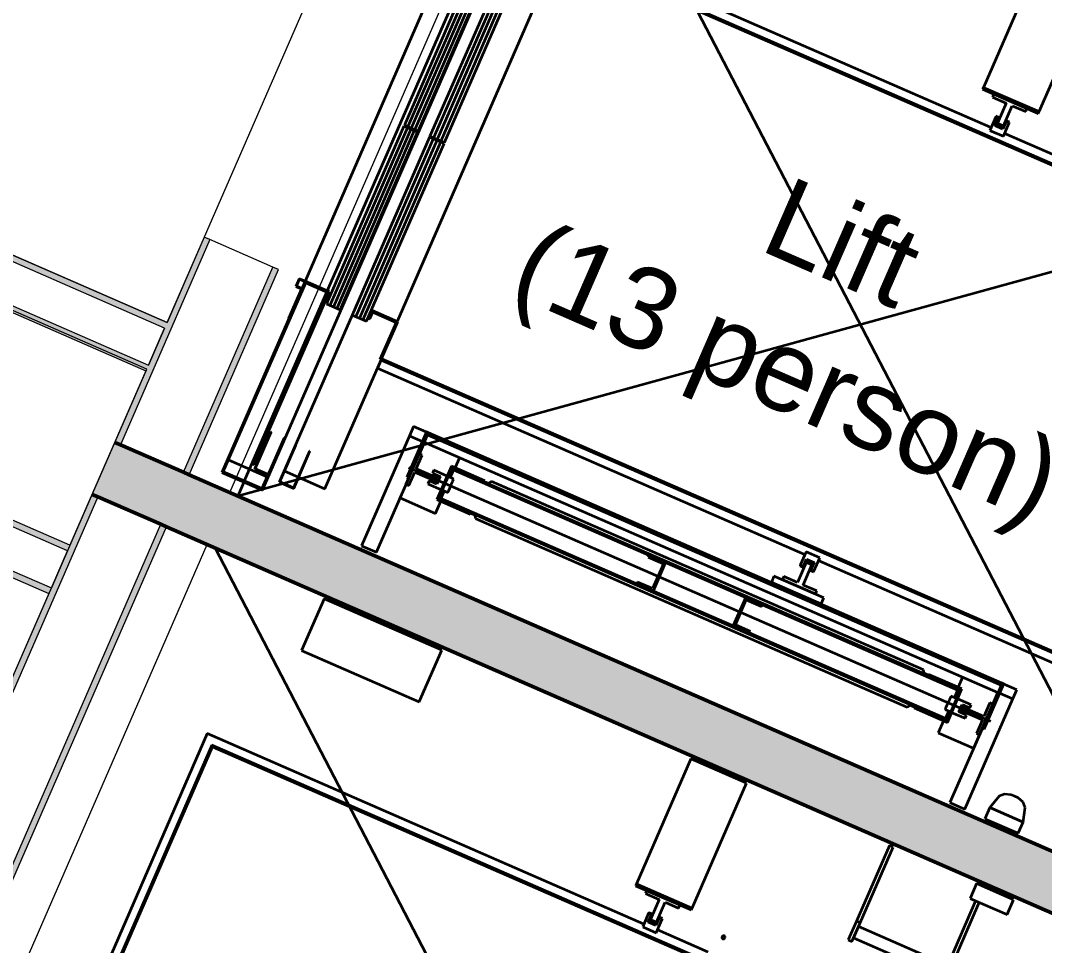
# Model space of a CAD drawing. Header units: millimetres. Extents: x -99530 to 1067232, y -97212 to 137997.
# Drawn here: x 15010 to 17540, y -393 to 1890 of the extents above; entities that cross this region are included whole.
import ezdxf
from ezdxf.enums import TextEntityAlignment as Align

# ---------------------------------------------------------------- set-up
doc = ezdxf.new("R2010")
doc.units = ezdxf.units.MM
doc.header["$MEASUREMENT"] = 0
for name, color, linetype in [('A-05-M_Gross_Int_Circulation', 7, 'Continuous'), ('A-20-M_Floor_Slab', 7, 'Continuous'), ('A-25-M_Wall_Int', 7, 'Continuous'), ('A-35-M_FFE-Zone', 7, 'Continuous'), ('ArchiCAD Door Markers', 7, 'Continuous'), ('ArchiCAD Doors', 7, 'Continuous')]:
    doc.layers.add(name, color=color, linetype=linetype)
for name, color, linetype, lineweight, true_color in [('A-05-M_Gross_Int_Circulation_Pen_No__74', 7, 'Continuous', 20, 0x606060), ('A-25-M_Wall_Int_Pen_No__107', 7, 'Continuous', 15, 0xa6a6a6), ('A-25-M_Wall_Int_Pen_No__27', 7, 'Continuous', 50, 0x2a2a2a), ('A-35-M_FFE-Zone_Pen_No__74', 7, 'Continuous', 20, 0x606060), ('ArchiCAD Doors_Pen_No__43', 7, 'Continuous', 30, 0x444444), ('ArchiCAD Doors_Pen_No__63', 7, 'Continuous', 20, 0x606060)]:
    doc.layers.add(name, color=color, linetype=linetype, lineweight=lineweight, true_color=true_color)
for name, color, linetype, lineweight in [('A-20-M_Floor_Slab_Pen_No__89', 8, 'Continuous', 20), ('A-25-M_Wall_Int_Pen_No__1', 7, 'Continuous', 13), ('A-80-M_Lift_Pen_No__8', 7, 'Continuous', 35), ('ArchiCAD Door Markers_Pen_No__1', 7, 'Continuous', 13), ('ArchiCAD Door Markers_Pen_No__5', 7, 'Continuous', 25), ('ArchiCAD Doors_Pen_No__1', 7, 'Continuous', 13), ('ArchiCAD Zone Stamps_Pen_No__9', 7, 'Continuous', 13)]:
    doc.layers.add(name, color=color, linetype=linetype, lineweight=lineweight)
doc.styles.add('GENERATED_STYLE_1', font='')
doc.styles.add('GENERATED_STYLE_2', font='')
doc.styles.add('GENERATED_STYLE_3', font='')
doc.styles.add('GENERATED_STYLE_4', font='')
doc.styles.get('GENERATED_STYLE_1').set_extended_font_data('Arial', bold=True)
doc.styles.get('GENERATED_STYLE_2').set_extended_font_data('Swis721 BT', bold=True)
doc.styles.get('GENERATED_STYLE_3').set_extended_font_data('Arial')
doc.styles.get('GENERATED_STYLE_4').set_extended_font_data('Swis721 BT')

# ---------------------------------------------------------------- blocks, each defined once
blk = doc.blocks.new('Slab_1_1', base_point=(376.7, -362.2))
at = {"layer": 'A-20-M_Floor_Slab_Pen_No__89', "linetype": 'Continuous', "flags": 128}
for points in [[(15527.5, 724.8), (16328.9, 2562.7), (18602.2, 1571.5), (17800.8, -266.4)], [(14670.1, -1241.4), (15471.5, 596.5), (17744.8, -394.7), (16943.4, -2232.6)]]:
    blk.add_lwpolyline(points, close=True, dxfattribs=at)
blk = doc.blocks.new('Lobby_INB 0252_105_2', base_point=(14784.7, 2078.7))
at = {"layer": 'A-35-M_FFE-Zone_Pen_No__74', "linetype": 'Continuous'}
for p, q in [((15372.4, 1144.7), (16128.7, 2879.1)), ((12737, 2293.8), (15372.4, 1144.7))]:
    blk.add_line(p, q, dxfattribs=at)
at = {"layer": 'ArchiCAD Zone Stamps_Pen_No__9'}
for tag, height, style, p in [('ROOM_NAME', 250, 'GENERATED_STYLE_1', (14519.1, 3390.9)), ('zoneNameLine2', 250, 'GENERATED_STYLE_1', (14330.7, 2958.8)), ('ROOM_NUMBER', 200, 'GENERATED_STYLE_3', (14142.3, 2538.1)), ('measuredAreaCode', 200, 'GENERATED_STYLE_3', (13985.2, 2178)), ('DUMMY_649', 200, 'GENERATED_STYLE_3', (14292.6, 2043.9)), ('DUMMY_650', 200, 'GENERATED_STYLE_3', (14642.2, 1891.5)), ('DUMMY_651', 133.3, 'GENERATED_STYLE_3', (14921.4, 1785))]:
    blk.add_attdef(tag, text='', height=height, rotation=336.4404, dxfattribs=dict(at, style=style)).set_placement(p, align=Align.TOP_LEFT)
blk = doc.blocks.new('Stair 03_INB 0253_106_2', base_point=(12032.2, -3307.6))
at = {"layer": 'A-05-M_Gross_Int_Circulation_Pen_No__74', "linetype": 'Continuous'}
for p, q in [((15322.2, 1029.5), (12893, 2088.7)), ((12614.2, -5180.7), (15322.2, 1029.5))]:
    blk.add_line(p, q, dxfattribs=at)
at = {"layer": 'ArchiCAD Zone Stamps_Pen_No__9'}
for tag, height, style, p in [('ROOM_NAME', 250, 'GENERATED_STYLE_1', (11766.6, -1995.3)), ('zoneNameLine2', 250, 'GENERATED_STYLE_1', (11578.2, -2427.5)), ('ROOM_NUMBER', 200, 'GENERATED_STYLE_3', (11389.7, -2848.2)), ('measuredAreaCode', 200, 'GENERATED_STYLE_3', (11232.7, -3208.3)), ('ROOM_HOLES_PRM', 200, 'GENERATED_STYLE_3', (11540.1, -3342.3)), ('DUMMY_649', 200, 'GENERATED_STYLE_3', (12029.5, -3555.7)), ('DUMMY_650', 133.3, 'GENERATED_STYLE_3', (12308.7, -3662.2))]:
    blk.add_attdef(tag, text='', height=height, rotation=336.4404, dxfattribs=dict(at, style=style)).set_placement(p, align=Align.TOP_LEFT)
blk = doc.blocks.new('Double Door Asymmetric 19_10')
at = {"layer": 'ArchiCAD Doors_Pen_No__1', "linetype": 'Continuous'}
for p, q in [((-623.4, 0), (-635.4, 0)), ((-623.4, -15), (-623.4, 0)), ((623.4, -15), (623.4, 0)), ((623.4, 0), (635.4, 0)), ((-623.4, -115), (-623.4, -15)), ((623.4, -115), (623.4, -15)), ((-623.4, -130), (-623.4, -115)), ((623.4, -130), (623.4, -115)), ((-623.4, -130), (-635.4, -130)), ((623.4, -130), (635.4, -130))]:
    blk.add_line(p, q, dxfattribs=at)
at = {"layer": 'ArchiCAD Doors_Pen_No__43', "linetype": 'Continuous'}
for p, q in [((-557.4, 0), (-623.4, 0)), ((-623.4, 0), (-623.4, -130)), ((-557.4, -130), (-557.4, 0)), ((623.4, 0), (557.4, 0)), ((557.4, 0), (557.4, -130)), ((623.4, -130), (623.4, 0)), ((-623.4, -130), (-557.4, -130)), ((557.4, -130), (623.4, -130))]:
    blk.add_line(p, q, dxfattribs=at)
at = {"layer": 'ArchiCAD Doors_Pen_No__63', "linetype": 'Continuous'}
for p, q in [((557.4, 0), (557.4, 846)), ((-557.4, 0), (-557.4, 268.9))]:
    blk.add_line(p, q, dxfattribs=at)
for centre, radius, start, end in [((557.4, 0), 846, 90, 180), ((-557.4, 0), 268.9, 0, 90)]:
    blk.add_arc(centre, radius, start, end, dxfattribs=at)
blk = doc.blocks.new('Door Stamp 17_5')
at = {"layer": 'ArchiCAD Door Markers_Pen_No__5', "linetype": 'Continuous'}
for p, q in [((529.8, -190), (-529.8, -190)), ((-529.8, -190), (-529.8, -401.8)), ((529.8, -401.8), (529.8, -190)), ((-529.8, -401.8), (529.8, -401.8)), ((-529.8, -401.8), (529.8, -401.8))]:
    blk.add_line(p, q, dxfattribs=at)
at = {"layer": 'ArchiCAD Door Markers_Pen_No__1', "style": 'GENERATED_STYLE_2'}
blk.add_attdef('AC_WIDO_ID', text='', height=150, dxfattribs=at).set_placement((-470.9, -357.2), align=Align.BOTTOM_LEFT)
blk = doc.blocks.new('Wall_317_2', base_point=(12617.7, 2345.8))
at = {"layer": 'A-25-M_Wall_Int_Pen_No__107', "linetype": 'Continuous'}
for points in [[(12736.9, 2293.9), (12730.9, 2280.1), (12983.1, 2170.1), (12989.1, 2183.9)], [(12690.9, 2188.4), (12684.9, 2174.7), (12937.1, 2064.7), (12943.1, 2078.5)], [(14132, 1685.5), (14126, 1671.8), (15366.4, 1130.9), (15372.4, 1144.7)], [(14086.1, 1580.1), (14080.1, 1566.3), (15320.4, 1025.5), (15326.4, 1039.2)]]:
    blk.add_hatch(color=256, dxfattribs=at).paths.add_polyline_path(points)
at = {"layer": 'A-25-M_Wall_Int_Pen_No__1', "linetype": 'Continuous'}
for p, q in [((12983.1, 2170.1), (12730.9, 2280.1)), ((12690.9, 2188.4), (12943.1, 2078.5)), ((12989.1, 2183.9), (12978.1, 2188.7)), ((12989.1, 2183.9), (12983.1, 2170.1)), ((12983.1, 2170.1), (12943.1, 2078.5)), ((12943.1, 2078.5), (12937.1, 2064.7)), ((12937.1, 2064.7), (12926.1, 2069.5)), ((14126, 1671.8), (14086.1, 1580.1)), ((14132, 1685.5), (14126, 1671.8)), ((15366.4, 1130.9), (14126, 1671.8)), ((14132, 1685.5), (14143, 1680.7)), ((14086.1, 1580.1), (14080.1, 1566.3)), ((14086.1, 1580.1), (15326.4, 1039.2)), ((14080.1, 1566.3), (14091.1, 1561.5))]:
    blk.add_line(p, q, dxfattribs=at)
at = {"layer": 'A-25-M_Wall_Int_Pen_No__1', "linetype": 'Continuous', "flags": 128}
for points in [[(12730.9, 2280.1), (12690.9, 2188.4)], [(12989.1, 2183.9), (12736.9, 2293.9)], [(12684.9, 2174.7), (12937.1, 2064.7)], [(15372.4, 1144.7), (14132, 1685.5)], [(14080.1, 1566.3), (14130.5, 1544.4)], [(14144.2, 1538.4), (14235.9, 1498.4)], [(14249.6, 1492.4), (15320.4, 1025.5)], [(15326.4, 1039.2), (15366.4, 1130.9)]]:
    blk.add_lwpolyline(points, dxfattribs=at)
at = {"layer": 'ArchiCAD Door Markers'}
ref = blk.add_blockref('Door Stamp 17_5', (13560.6, 1934.7), dxfattribs=dict(at, rotation=336.440386522318))
ref.add_attrib('AC_WIDO_ID', 'XD00.019', dxfattribs={"layer": 'ArchiCAD Door Markers_Pen_No__1', "color": 7, "height": 150, "rotation": 336.4404, "style": 'GENERATED_STYLE_2'}).set_placement((12968.3, 1798.8), align=Align.BOTTOM_LEFT)
at = {"layer": 'ArchiCAD Doors', "color": 251, "linetype": 'Continuous', "lineweight": 20, "true_color": 0x606060, "xscale": -0.9999999999999999, "zscale": 1000, "rotation": 156.4403865223181}
blk.add_blockref('Double Door Asymmetric 19_10', (13508.6, 1815.5), dxfattribs=at)
blk = doc.blocks.new('Wall_319_2', base_point=(14061.8, 1061.6))
at = {"layer": 'A-25-M_Wall_Int_Pen_No__107', "linetype": 'Continuous'}
for points in [[(15132.5, 594.7), (14061.8, 1061.6), (14042, 1053.8), (15126.5, 580.9)], [(13890.7, 994.4), (15080.6, 475.5), (15086.6, 489.3), (13910.4, 1002.1)]]:
    blk.add_hatch(color=256, dxfattribs=at).paths.add_polyline_path(points)
at = {"layer": 'A-25-M_Wall_Int_Pen_No__1', "linetype": 'Continuous'}
for p, q in [((15126.5, 580.9), (14042, 1053.8)), ((13910.4, 1002.1), (15086.6, 489.3))]:
    blk.add_line(p, q, dxfattribs=at)
at = {"layer": 'A-25-M_Wall_Int_Pen_No__1', "linetype": 'Continuous', "flags": 128}
for points in [[(15132.5, 594.7), (14061.8, 1061.6)], [(13890.7, 994.4), (15080.6, 475.5)], [(15086.6, 489.3), (15126.5, 580.9)]]:
    blk.add_lwpolyline(points, dxfattribs=at)
blk = doc.blocks.new('Simple Door Opening_9')
at = {"layer": 'ArchiCAD Doors_Pen_No__1', "linetype": 'Continuous'}
for p, q in [((-450, 200), (-450, 185)), ((-450, 185), (-450, 15)), ((450, 200), (450, 185)), ((450, 185), (450, 15)), ((-450, 15), (-450, 0)), ((450, 15), (450, 0))]:
    blk.add_line(p, q, dxfattribs=at)
blk = doc.blocks.new('Wall_320_2', base_point=(12614.2, -5180.7))
at = {"layer": 'A-25-M_Wall_Int_Pen_No__107', "linetype": 'Continuous'}
for points in [[(15257.1, 842.8), (15477.9, 1349.2), (15464.2, 1355.2), (15243.3, 848.8)], [(15426.7, 768.8), (15647.5, 1275.3), (15633.7, 1281.3), (15412.9, 774.8)], [(15187.4, 720.4), (14386, -1117.5), (14399.7, -1123.4), (15201.1, 714.4)], [(15356.9, 646.5), (14555.5, -1191.4), (14569.3, -1197.4), (15370.7, 640.5)]]:
    blk.add_hatch(color=256, dxfattribs=at).paths.add_polyline_path(points)
at = {"layer": 'A-25-M_Wall_Int_Pen_No__107', "linetype": 'Continuous', "lineweight": 0, "true_color": 0x535353}
for points in [[(15243.3, 848.8), (15187.4, 720.4), (15201.1, 714.4), (15257.1, 842.8)], [(15257.1, 842.8), (15201.1, 714.4), (15356.9, 646.5), (15412.9, 774.8)], [(15412.9, 774.8), (15356.9, 646.5), (15370.7, 640.5), (15426.7, 768.8)]]:
    blk.add_hatch(color=251, dxfattribs=at).paths.add_polyline_path(points)
at = {"layer": 'A-25-M_Wall_Int_Pen_No__1', "linetype": 'Continuous'}
for p, q in [((15477.9, 1349.2), (15257.1, 842.8)), ((15412.9, 774.8), (15633.7, 1281.3)), ((15201.1, 714.4), (14399.7, -1123.4)), ((14555.5, -1191.4), (15356.9, 646.5))]:
    blk.add_line(p, q, dxfattribs=at)
at = {"layer": 'A-25-M_Wall_Int_Pen_No__1', "linetype": 'Continuous', "flags": 128}
for points in [[(15464.2, 1355.2), (15372.4, 1144.7)], [(15426.7, 768.8), (15647.5, 1275.3)], [(15366.4, 1130.9), (15326.4, 1039.2)], [(15320.4, 1025.5), (15132.5, 594.7)], [(14569.3, -1197.4), (15370.7, 640.5)], [(15126.5, 580.9), (15086.6, 489.3)], [(15080.6, 475.5), (12614.2, -5180.7)]]:
    blk.add_lwpolyline(points, dxfattribs=at)
at = {"layer": 'A-25-M_Wall_Int_Pen_No__27', "linetype": 'Continuous'}
for p, q in [((15257.1, 842.8), (15243.3, 848.8)), ((15412.9, 774.8), (15257.1, 842.8)), ((15426.7, 768.8), (15412.9, 774.8)), ((15187.4, 720.4), (15201.1, 714.4)), ((15201.1, 714.4), (15356.9, 646.5)), ((15356.9, 646.5), (15370.7, 640.5))]:
    blk.add_line(p, q, dxfattribs=at)
at = {"layer": 'ArchiCAD Doors', "color": 251, "linetype": 'Continuous', "lineweight": 20, "true_color": 0x606060, "xscale": -0.9999999999999997, "zscale": 1000, "rotation": 246.4404151012782}
blk.add_blockref('Simple Door Opening_9', (15644, 1767.7), dxfattribs=at)
blk = doc.blocks.new('Wall_343_2', base_point=(15243.3, 848.8))
at = {"layer": 'A-25-M_Wall_Int_Pen_No__107', "linetype": 'Continuous', "lineweight": 0, "true_color": 0x535353}
blk.add_hatch(color=251, dxfattribs=at).paths.add_polyline_path([(15370.7, 640.5), (17836.5, -434.7), (17892.4, -306.4), (15426.7, 768.8)])
at = {"layer": 'A-25-M_Wall_Int_Pen_No__27', "linetype": 'Continuous', "flags": 128}
for points in [[(17892.4, -306.4), (15426.7, 768.8)], [(15370.7, 640.5), (17836.5, -434.7)]]:
    blk.add_lwpolyline(points, dxfattribs=at)
blk = doc.blocks.new('Wall_348_2', base_point=(19055.2, 1744.8))
at = {"layer": 'A-25-M_Wall_Int_Pen_No__107', "linetype": 'Continuous', "lineweight": 0, "true_color": 0x535353}
blk.add_hatch(color=251, dxfattribs=at).paths.add_polyline_path([(19055.2, 1744.8), (16364, 2918.3), (16228.1, 2606.7), (18693.8, 1531.5)])
at = {"layer": 'A-25-M_Wall_Int_Pen_No__27', "linetype": 'Continuous', "flags": 128}
for points in [[(16364, 2918.3), (16228.1, 2606.7)], [(19055.2, 1744.8), (16364, 2918.3)], [(16228.1, 2606.7), (18693.8, 1531.5)]]:
    blk.add_lwpolyline(points, dxfattribs=at)

msp = doc.modelspace()

# ---------------------------------------------------------------- linework, layer by layer
at = {"layer": 'A-80-M_Lift_Pen_No__8', "linetype": 'Continuous'}
for p, q in [((16348.9, 2554.1), (17820.7, -275.1)), ((15562.5, 750.6), (16333.9, 2519.7)), ((15628.3, 776.4), (16359.7, 2453.9)), ((17407.9, 1625.9), (16352.2, 2086.3)), ((16073, 2071.6), (15713.3, 1246.6)), ((16150.1, 2070.7), (15958.9, 1632.1)), ((16158.6, 2067), (15967.3, 1628.4)), ((16167.1, 2063.3), (15975.8, 1624.7)), ((16175.5, 2059.6), (15984.3, 1621)), ((15992.8, 1617.4), (16184, 2055.9)), ((18271.1, 1225.5), (16340.6, 2067.3)), ((16342.2, 2063.3), (18267.1, 1224)), ((16213.3, 2043.1), (16022, 1604.3)), ((16222.3, 2039.2), (16030.9, 1600.4)), ((16231.2, 2035.3), (16039.9, 1596.5)), ((16240.2, 2031.4), (16048.8, 1592.6)), ((16057.8, 1588.8), (16249.1, 2027.5)), ((17523.8, 2033.6), (17389.3, 1725.1)), ((17526.8, 1665.2), (17661.3, 1973.6)), ((16300.8, 1972.3), (15941.1, 1147.3)), ((17389.3, 1725.1), (17387.3, 1720.5)), ((17387.3, 1720.5), (17524.8, 1660.6)), ((17389.3, 1725.1), (17526.8, 1665.2)), ((17415.2, 1708.3), (17412, 1701)), ((17412, 1701), (17445.5, 1686.4)), ((17496.8, 1672.8), (17415.2, 1708.3)), ((17445.5, 1686.4), (17423.9, 1636.9)), ((17438.6, 1630.5), (17460.1, 1680)), ((17460.1, 1680), (17493.6, 1665.4)), ((17493.6, 1665.4), (17496.8, 1672.8)), ((17419.5, 1652.5), (17404.9, 1619)), ((17418.6, 1630.5), (17426.8, 1649.3)), ((17420.1, 1653.9), (17419.5, 1652.5)), ((17426.8, 1649.3), (17419.5, 1652.5)), ((17427.4, 1650.7), (17420.1, 1653.9)), ((17426.8, 1649.3), (17427.4, 1650.7)), ((17524.8, 1660.6), (17526.8, 1665.2)), ((15957.6, 1629.3), (15766.4, 1190.8)), ((15966.1, 1625.7), (15774.9, 1187)), ((15974.6, 1622), (15783.4, 1183.3)), ((15991.5, 1614.5), (15957.6, 1629.3)), ((15958.9, 1632.1), (15992.8, 1617.4)), ((17437.4, 1622.3), (17418.6, 1630.5)), ((17438, 1623.7), (17419.2, 1631.9)), ((17423.9, 1636.9), (17438.6, 1630.5)), ((17445.6, 1641.1), (17437.4, 1622.3)), ((17438.4, 1604.4), (17453, 1637.9)), ((17446.2, 1642.5), (17445.6, 1641.1)), ((17453, 1637.9), (17445.6, 1641.1)), ((17453.6, 1639.3), (17446.2, 1642.5)), ((17453, 1637.9), (17453.6, 1639.3)), ((15983.1, 1618.3), (15791.8, 1179.6)), ((15800.3, 1176), (15991.5, 1614.5)), ((16021, 1602), (15829.7, 1163.2)), ((16029.9, 1598.1), (15838.6, 1159.3)), ((16038.9, 1594.2), (15847.5, 1155.4)), ((16022, 1604.3), (16021, 1602)), ((16056.7, 1586.4), (16021, 1602)), ((16022, 1604.3), (16057.8, 1588.8)), ((17404.9, 1619), (17438.4, 1604.4)), ((17566.7, 1556.6), (17441.4, 1611.3)), ((16047.8, 1590.3), (15856.5, 1151.5)), ((15865.4, 1147.6), (16056.7, 1586.4)), ((18622.1, 1562.8), (15547.5, 716.2)), ((15713.3, 1246.6), (15507.5, 774.5)), ((15511.4, 776.1), (15714.9, 1242.7)), ((15699.1, 1252.8), (15690.7, 1233.6)), ((15692, 1234.1), (15699.6, 1251.5)), ((15713.3, 1246.6), (15699.1, 1252.8)), ((15699.6, 1251.5), (15712.9, 1245.7)), ((15773.8, 1220.2), (15713.3, 1246.6)), ((15714.9, 1242.7), (15769.9, 1218.7)), ((15769.9, 1218.7), (15585.2, 795.2)), ((15587.9, 794), (15773.8, 1220.2)), ((15704.5, 1227.6), (15672.7, 1154.7)), ((15690.7, 1233.6), (15704.5, 1227.6)), ((15705.3, 1228.3), (15692, 1234.1)), ((15766.6, 1220.1), (15762.8, 1211.4)), ((15763.8, 1211), (15767.6, 1219.7)), ((15762.8, 1211.4), (15763.8, 1211)), ((15766.4, 1190.8), (15800.3, 1176)), ((15879.2, 1174.3), (15870.6, 1154.6)), ((15873.4, 1153.4), (15880.8, 1170.3)), ((15942.5, 1146.7), (15879.2, 1174.3)), ((15880.8, 1170.3), (15938.5, 1145.1)), ((15829.7, 1163.2), (15661.8, 778.2)), ((15672.7, 1154.7), (15673.1, 1154.5)), ((15829.7, 1163.2), (15865.4, 1147.6)), ((15870.6, 1154.6), (15873.4, 1153.4)), ((15938.5, 1145.1), (15898.5, 1053.5)), ((15902.5, 1055), (15942.5, 1146.7)), ((15762.6, 734.2), (15901.3, 1052.3)), ((15901.3, 1052.3), (15892.5, 1032.1)), ((15898.5, 1053.5), (17829, 211.7)), ((17827.4, 215.7), (15902.5, 1055)), ((15892.5, 1032.1), (16948.2, 571.8)), ((15981.3, 888.1), (15971.4, 865.2)), ((16013.4, 874.1), (15981.3, 888.1)), ((15628.5, 874.5), (15588.5, 782.8)), ((15589.8, 783.3), (15629.4, 874.1)), ((15629.4, 874.1), (15628.5, 874.5)), ((15971.4, 865.2), (15852.8, 593.4)), ((16013.6, 874.6), (15964.9, 762.7)), ((15969.4, 760.7), (16018.2, 872.6)), ((15971.4, 865.2), (16003.4, 851.2)), ((16018.2, 872.6), (16013.6, 874.6)), ((16018, 872.1), (16016, 867.5)), ((16016, 867.5), (17433.1, 249.6)), ((17435.1, 254.2), (16018, 872.1)), ((15661.5, 860.1), (15621.9, 769.4)), ((15622.4, 768), (15662.4, 859.7)), ((15689.7, 842.3), (15649.8, 750.7)), ((15651.1, 751.2), (15690.7, 841.9)), ((15662.4, 859.7), (15661.5, 860.1)), ((15690.7, 841.9), (15689.7, 842.3)), ((16008.5, 849), (15995.9, 820.1)), ((16008, 849.2), (17425.2, 231.3)), ((15724.6, 827.1), (15685, 736.4)), ((15685.5, 735.1), (15725.5, 826.7)), ((15725.5, 826.7), (15724.6, 827.1)), ((15995.4, 820.3), (15962.7, 745.2)), ((15988.2, 783.7), (16002.8, 817.1)), ((16002.8, 817.1), (15995.4, 820.3)), ((16084.6, 785.8), (16095.6, 811)), ((15524.2, 805.4), (15619.5, 763.9)), ((15585.2, 795.2), (15587.9, 794)), ((15969, 787.1), (17406.3, 160.4)), ((16074.9, 790), (16039, 707.5)), ((16042.9, 709.1), (16076.5, 786.1)), ((16157.4, 754), (16074.9, 790)), ((16076.5, 786.1), (16156.2, 751.3)), ((15507.5, 774.5), (15608.3, 730.6)), ((15606.7, 734.5), (15511.4, 776.1)), ((15588.5, 782.8), (15622.4, 768)), ((15621.9, 769.4), (15589.8, 783.3)), ((15625.5, 777.6), (15606.7, 734.5)), ((15608.3, 730.6), (15628.3, 776.4)), ((15628.3, 776.4), (15625.5, 777.6)), ((15661.8, 778.2), (15762.6, 734.2)), ((15889.5, 577.4), (15969.4, 760.7)), ((15964.9, 762.7), (15969.4, 760.7)), ((15970, 742), (15984.6, 775.4)), ((15984.6, 775.4), (16039.6, 751.4)), ((16043.2, 759.7), (15988.2, 783.7)), ((16031.2, 779.9), (16028.1, 772.5)), ((16028.1, 772.5), (16046.8, 764.4)), ((16064.7, 765.3), (16031.2, 779.9)), ((16046.8, 764.4), (16038.6, 745.6)), ((16039.6, 751.4), (16043.2, 759.7)), ((16050.1, 731.8), (16064.7, 765.3)), ((16080.6, 758.1), (16066.9, 764.1)), ((16079.7, 780.9), (16071.5, 762.1)), ((16080.9, 783.6), (16079.7, 780.9)), ((16079.7, 780.9), (17326.3, 237.3)), ((17327.5, 240), (16080.9, 783.6)), ((16083.2, 782.6), (16083.4, 783.1)), ((16138.4, 759.1), (16138.2, 758.6)), ((15562.5, 750.6), (15547.5, 716.2)), ((15649.8, 750.7), (15685.5, 735.1)), ((15685, 736.4), (15651.1, 751.2)), ((15948.5, 711.5), (15963.1, 745)), ((15962.7, 745.2), (15970, 742)), ((16019.9, 753.8), (16016.7, 746.4)), ((16016.7, 746.4), (16050.1, 731.8)), ((16038.6, 745.6), (16019.9, 753.8)), ((16068.4, 729.9), (16070.7, 735.3)), ((16070.7, 735.3), (16073.5, 741.6)), ((16073.5, 741.6), (16076.2, 747.9)), ((16076.2, 747.9), (16078.5, 753.2)), ((16078.5, 753.2), (16080.1, 756.8)), ((16080.1, 756.8), (16080.6, 758.1)), ((16156.2, 751.3), (16157.4, 754)), ((16166.3, 747.4), (16156.4, 751.7)), ((16174.1, 752.2), (16165.3, 746.8)), ((17241.1, 287), (16174.1, 752.2)), ((15948.1, 711.7), (15948.5, 711.5)), ((15948.5, 711.5), (16035.6, 673.5)), ((16122.7, 674.3), (16042.9, 709.1)), ((16048.9, 710.3), (16047.7, 707.5)), ((16057.1, 729.1), (16048.9, 710.3)), ((17295.5, 166.7), (16048.9, 710.3)), ((16052.5, 731.1), (16066.3, 725.1)), ((16066.3, 725.1), (16066.8, 726.3)), ((16066.8, 726.3), (16068.4, 729.9)), ((16035.6, 673.5), (16048.6, 703.3)), ((16039, 707.5), (16121.5, 671.5)), ((16047.7, 707.5), (17294.3, 163.9)), ((16049.8, 706.1), (16050, 706.5)), ((16105, 682.5), (16104.8, 682.1)), ((16121.5, 671.5), (16122.7, 674.3)), ((16122.5, 673.8), (16132.3, 669.5)), ((16132.1, 670.7), (16134.1, 660.6)), ((16134.1, 660.6), (17201.1, 195.3)), ((15491.5, 587.9), (16963.4, -2241.3)), ((15852.8, 593.4), (15889.5, 577.4)), ((16562.8, 569.1), (16561.2, 565.4)), ((16561.2, 565.4), (16598.8, 549)), ((16604.1, 551.1), (16562.8, 569.1)), ((16951.2, 578.6), (16936.7, 545.2)), ((16944, 542), (16952.2, 560.8)), ((16984.7, 564), (16951.2, 578.6)), ((16951.6, 559.4), (16970.4, 551.2)), ((16952.2, 560.8), (16971, 552.6)), ((16970.1, 530.6), (16984.7, 564)), ((16981.7, 557.2), (17817.5, 192.7)), ((16598.8, 549), (16572, 487.6)), ((16574.1, 482.4), (16604.1, 551.1)), ((16951, 552.5), (16929.5, 503)), ((16936.7, 545.2), (16936.1, 543.8)), ((16936.1, 543.8), (16943.4, 540.6)), ((16936.7, 545.2), (16944, 542)), ((16943.4, 540.6), (16944, 542)), ((16944.1, 496.6), (16965.7, 546.1)), ((16965.7, 546.1), (16951, 552.5)), ((16962.8, 533.8), (16962.2, 532.4)), ((16962.2, 532.4), (16969.5, 529.2)), ((16971, 552.6), (16962.8, 533.8)), ((16962.8, 533.8), (16970.1, 530.6)), ((16871.8, 518.4), (16865.4, 503.7)), ((16994.6, 464.8), (16871.8, 518.4)), ((16896, 517.6), (16892.8, 510.3)), ((16892.8, 510.3), (16974.4, 474.7)), ((16929.5, 503), (16896, 517.6)), ((16969.5, 529.2), (16970.1, 530.6)), ((16534.4, 504), (16532.8, 500.3)), ((16532.8, 500.3), (16574.1, 482.4)), ((16572, 487.6), (16534.4, 504)), ((16865.4, 503.7), (16988.2, 450.1)), ((16977.6, 482), (16944.1, 496.6)), ((16974.4, 474.7), (16977.6, 482)), ((15760.3, 462.5), (15704.7, 335.1)), ((16050.9, 335.8), (15760.3, 462.5)), ((16801.1, 465.2), (16771.2, 396.4)), ((16776.4, 398.5), (16803.2, 459.9)), ((16842.4, 447.2), (16801.1, 465.2)), ((16803.2, 459.9), (16840.8, 443.5)), ((16988.2, 450.1), (16994.6, 464.8)), ((16840.8, 443.5), (16842.4, 447.2)), ((16771.2, 396.4), (16812.4, 378.4)), ((16814, 382.1), (16776.4, 398.5)), ((16812.4, 378.4), (16814, 382.1)), ((15704.7, 335.1), (15995.3, 208.4)), ((15995.3, 208.4), (16050.9, 335.8)), ((17243.1, 276.8), (17241.1, 287)), ((17252.9, 274.2), (17242.8, 278.6)), ((17253.7, 276), (17252.5, 273.2)), ((17252.5, 273.2), (17332.3, 238.5)), ((17336.2, 240), (17253.7, 276)), ((17270.2, 265), (17270.4, 265.4)), ((17337.6, 269.4), (17326.6, 244.2)), ((17435.3, 254.6), (17386.6, 142.8)), ((17433.1, 249.6), (17435.1, 254.2)), ((17439.9, 252.6), (17435.3, 254.6)), ((17332.3, 238.5), (17298.7, 161.5)), ((17300.3, 157.5), (17336.2, 240)), ((17318.1, 218.5), (17326.3, 237.3)), ((17325.4, 241.5), (17325.2, 241)), ((17326.3, 237.3), (17327.5, 240)), ((17391.2, 140.8), (17439.9, 252.6)), ((17412.1, 202.6), (17424.7, 231.5)), ((17429.7, 229.3), (17461.8, 215.3)), ((17471.8, 238.2), (17439.7, 252.2)), ((17461.8, 215.3), (17471.8, 238.2)), ((17301.8, 206), (17299, 199.6)), ((17304.5, 212.3), (17301.8, 206)), ((17306.8, 217.6), (17304.5, 212.3)), ((17308.4, 221.2), (17306.8, 217.6)), ((17309, 222.5), (17308.4, 221.2)), ((17322.7, 216.5), (17309, 222.5)), ((17325.1, 215.7), (17310.5, 182.2)), ((17358.6, 201.1), (17325.1, 215.7)), ((17343.3, -56.5), (17461.8, 215.3)), ((17405.2, 205.6), (17390.6, 172.1)), ((17412.6, 202.4), (17405.2, 205.6)), ((17201.1, 195.3), (17210, 200.7)), ((17208.4, 199.8), (17218.6, 195.3)), ((17219, 196.2), (17217.8, 193.5)), ((17217.8, 193.5), (17300.3, 157.5)), ((17298.7, 161.5), (17219, 196.2)), ((17236.8, 188.4), (17237, 188.9)), ((17295.1, 190.7), (17294.6, 189.5)), ((17294.6, 189.5), (17308.3, 183.5)), ((17296.7, 194.3), (17295.1, 190.7)), ((17295.5, 166.7), (17303.7, 185.5)), ((17299, 199.6), (17296.7, 194.3)), ((17310.5, 182.2), (17344, 167.7)), ((17328.4, 183.2), (17336.6, 202)), ((17347.2, 175), (17328.4, 183.2)), ((17335.6, 196.1), (17332, 187.8)), ((17332, 187.8), (17387, 163.9)), ((17390.6, 172.1), (17335.6, 196.1)), ((17336.6, 202), (17355.4, 193.8)), ((17355.4, 193.8), (17358.6, 201.1)), ((17379.8, 127.2), (17412.6, 202.4)), ((17290.6, 161.7), (17277.7, 131.9)), ((17292, 164.9), (17291.8, 164.5)), ((17294.3, 163.9), (17295.5, 166.7)), ((17344, 167.7), (17347.2, 175)), ((17387, 163.9), (17372.5, 130.4)), ((15471.9, 130), (15012.2, -924.1)), ((16550.5, -340.3), (15471.9, 130)), ((17277.7, 131.9), (17364.7, 94)), ((17386.6, 142.8), (17306.6, -40.5)), ((17379.3, 127.4), (17364.7, 94)), ((17372.5, 130.4), (17379.8, 127.2)), ((17386.6, 142.8), (17391.2, 140.8)), ((15483.3, 101.1), (15041.2, -912.7)), ((15045.1, -911.2), (15484.8, 97.1)), ((17413.7, -740.7), (15483.3, 101.1)), ((15484.8, 97.1), (17409.8, -742.2)), ((17364.7, 94), (17365.2, 93.8)), ((16666.4, 67.4), (16531.9, -241.1)), ((16803.9, 7.4), (16666.4, 67.4)), ((16669.4, -301), (16803.9, 7.4)), ((17428.1, -24.8), (17404.9, -52.8)), ((17441.2, -19.6), (17428.1, -24.8)), ((17457, -21), (17441.2, -19.6)), ((17466.1, -25), (17457, -21)), ((17475.3, -29), (17466.1, -25)), ((17306.6, -40.5), (17343.3, -56.5)), ((17487.1, -39.6), (17475.3, -29)), ((17492.2, -52.7), (17487.1, -39.6)), ((17404.9, -52.8), (17392.9, -80.3)), ((17487.4, -88.8), (17404.9, -52.8)), ((17404.9, -52.8), (17446.2, -70.8)), ((17446.2, -70.8), (17487.4, -88.8)), ((17487.4, -88.8), (17492.2, -52.7)), ((17392.9, -80.3), (17475.4, -116.3)), ((17475.4, -116.3), (17487.4, -88.8)), ((17156.8, -146.5), (17075.3, -333.5)), ((17084.4, -337.5), (17166, -150.5)), ((17166, -150.5), (17156.8, -146.5)), ((16531.9, -241.1), (16529.9, -245.7)), ((16529.9, -245.7), (16667.4, -305.6)), ((16531.9, -241.1), (16669.4, -301)), ((17372.2, -240.4), (17356.2, -277.1)), ((17463.9, -280.4), (17372.2, -240.4)), ((16557.9, -257.9), (16554.7, -265.2)), ((16554.7, -265.2), (16588.1, -279.8)), ((16639.4, -293.4), (16557.9, -257.9)), ((17356.2, -277.1), (17447.9, -317)), ((16588.1, -279.8), (16566.5, -329.3)), ((16581.2, -335.7), (16602.8, -286.2)), ((16602.8, -286.2), (16636.2, -300.8)), ((16636.2, -300.8), (16639.4, -293.4)), ((16667.4, -305.6), (16669.4, -301)), ((17370, -283.1), (17304.4, -433.4)), ((17313.6, -437.4), (17379.1, -287.1)), ((17447.9, -317), (17463.9, -280.4)), ((16562.1, -313.7), (16547.5, -347.2)), ((16561.3, -335.7), (16569.5, -316.9)), ((16562.7, -312.4), (16562.1, -313.7)), ((16569.5, -316.9), (16562.1, -313.7)), ((16570.1, -315.5), (16562.7, -312.4)), ((16569.5, -316.9), (16570.1, -315.5)), ((16588.3, -325.1), (16580.1, -343.9)), ((16581, -361.8), (16595.6, -328.3)), ((16588.9, -323.7), (16588.3, -325.1)), ((16595.6, -328.3), (16588.3, -325.1)), ((16596.2, -326.9), (16588.9, -323.7)), ((16595.6, -328.3), (16596.2, -326.9)), ((16547.5, -347.2), (16581, -361.8)), ((16580.1, -343.9), (16561.3, -335.7)), ((16580.7, -342.5), (16561.9, -334.3)), ((16566.5, -329.3), (16581.2, -335.7)), ((17075.3, -333.5), (17055.3, -379.3)), ((17064.4, -383.3), (17084.4, -337.5)), ((17080.4, -346.6), (17068.4, -374.1)), ((17084.4, -337.5), (17075.3, -333.5)), ((17300.4, -442.6), (17080.4, -346.6)), ((16709.4, -409.6), (16584, -354.9)), ((16743.4, -371.5), (16743.1, -373)), ((16743.1, -373), (16743.3, -374.6)), ((16743.3, -374.6), (16744.2, -375.9)), ((16744.3, -370.2), (16743.4, -371.5)), ((16744.2, -375.9), (16745.5, -376.8)), ((16745.6, -369.4), (16744.3, -370.2)), ((16745.5, -376.8), (16747, -377.1)), ((16747.1, -369.1), (16745.6, -369.4)), ((16747, -377.1), (16748.5, -376.8)), ((16748.7, -369.4), (16747.1, -369.1)), ((16748.5, -376.8), (16749.8, -376)), ((16750, -370.3), (16748.7, -369.4)), ((16749.8, -376), (16750.7, -374.7)), ((16750.8, -371.6), (16750, -370.3)), ((16750.7, -374.7), (16751.1, -373.2)), ((16751.1, -373.2), (16750.8, -371.6)), ((17055.3, -379.3), (17064.4, -383.3)), ((17068.4, -374.1), (17288.4, -470.1))]:
    msp.add_line(p, q, dxfattribs=at)

# ---------------------------------------------------------------- block references
at = {"layer": 'A-05-M_Gross_Int_Circulation', "linetype": 'Continuous'}
msp.add_blockref('Stair 03_INB 0253_106_2', (12032.2, -3307.6), dxfattribs=at)
at = {"layer": 'A-20-M_Floor_Slab', "color": 8, "linetype": 'Continuous', "lineweight": 20}
msp.add_blockref('Slab_1_1', (376.7, -362.2), dxfattribs=at)
at = {"layer": 'A-25-M_Wall_Int', "color": 250, "lineweight": 50, "true_color": 0x2a2a2a}
for name, p in [('Wall_348_2', (19055.2, 1744.8)), ('Wall_320_2', (12614.2, -5180.7)), ('Wall_317_2', (12617.7, 2345.8)), ('Wall_319_2', (14061.8, 1061.6)), ('Wall_343_2', (15243.3, 848.8))]:
    msp.add_blockref(name, p, dxfattribs=at)
at = {"layer": 'A-35-M_FFE-Zone', "linetype": 'Continuous'}
msp.add_blockref('Lobby_INB 0252_105_2', (14784.7, 2078.7), dxfattribs=at)

# ---------------------------------------------------------------- texts
at = {"layer": 'A-80-M_Lift_Pen_No__8', "linetype": 'Continuous', "char_height": 200, "attachment_point": 5, "rotation": 336.4404, "style": 'GENERATED_STYLE_4'}
for s, insert in [('\\A1;{\\fSwis721 BT|b0|i0|c0|p34; Lift}', (17005.6, 1357.4)), ('\\A1;{\\fSwis721 BT|b0|i0|c0|p34;(13 person)}', (16894.1, 997.8))]:
    msp.add_mtext(s, dxfattribs=dict(at, insert=insert))

doc.saveas('drawing.dxf')
